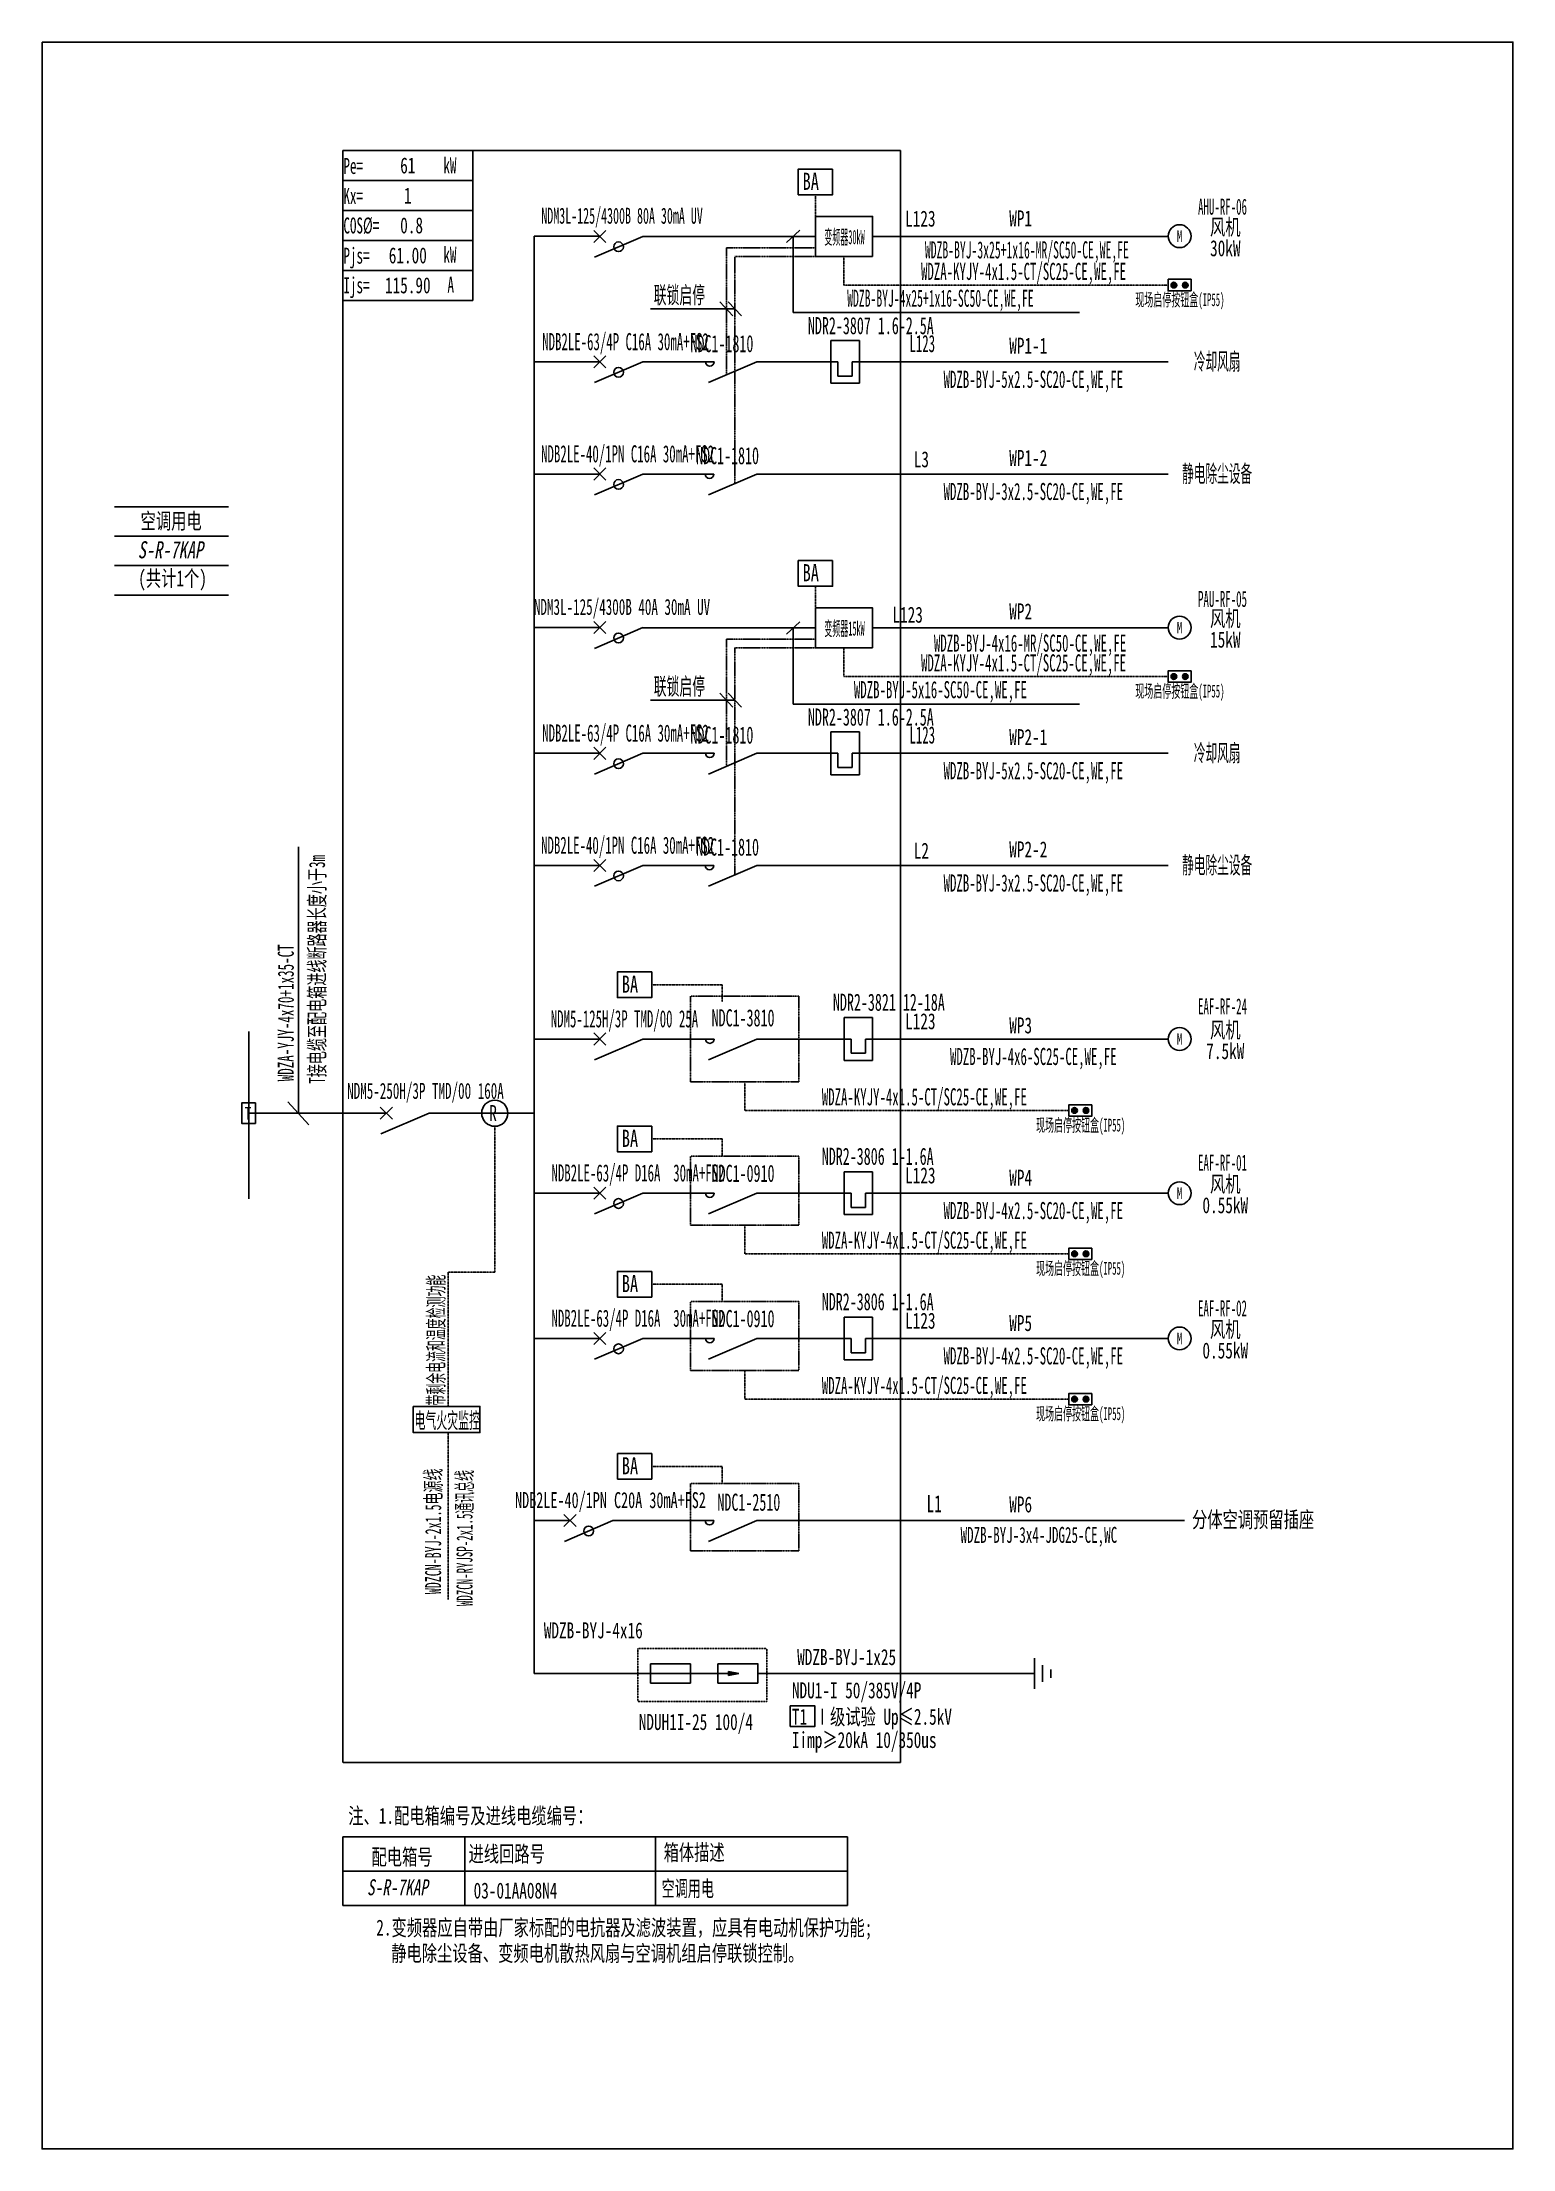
# Model space of a CAD drawing. Extents: x 323750 to 325608, y 310698 to 313360.
import ezdxf
from ezdxf.enums import TextEntityAlignment as Align

# ---------------------------------------------------------------- set-up
doc = ezdxf.new("R2010")
doc.units = 0
doc.header["$MEASUREMENT"] = 0
for name, pattern in [('DASH', [0.35, 0.25, -0.1]), ('DASHDOT', [1, 0.5, -0.25, 0, -0.25]), ('DASHED', [0.75, 0.5, -0.25]), ('DASHED2', [0.375, 0.25, -0.125])]:
    doc.linetypes.add(name, pattern=pattern)
for name, color, linetype in [('D_E_Eqpm(强电设备)', 100, 'Continuous'), ('D_E_Eqpm（强电设备）', 100, 'Continuous'), ('D_E_Text(强电文字)', 51, 'Continuous'), ('D_E_Text（强电文字）', 51, 'Continuous'), ('D_E_Wire(强电线缆)', 10, 'Continuous'), ('D_E_Wire（强电线缆）', 10, 'Continuous'), ('D_El_Eqpm（弱电设备）', 100, 'Continuous'), ('D_El_Text（弱电文字）', 51, 'Continuous'), ('D_T_TableDim(表格尺寸)', 255, 'Continuous'), ('D_T_TableDim（表格尺寸）', 255, 'Continuous'), ('DQ-漏电火灾', 80, 'Continuous'), ('DQ_Eqpm', 100, 'Continuous'), ('E_E_Text（强电文字）', 51, 'Continuous'), ('E_E_Wire（强电线缆）', 10, 'Continuous'), ('系统图', 220, 'Continuous')]:
    doc.layers.add(name, color=color, linetype=linetype)
doc.styles.add('电气', font='', dxfattribs={"width": 0.7})
doc.styles.add('电气箱', font='simhei.ttf', dxfattribs={"width": 0.8, "oblique": 10})
doc.styles.get('电气').set_extended_font_data('SimSun')

# ---------------------------------------------------------------- blocks, each defined once
blk = doc.blocks.new('1')
at = {"layer": 'D_E_Eqpm(强电设备)'}
for p, q in [((-314387, 61832), (-314387, 61082)), ((-313887, 61832), (-314387, 61832)), ((-313887, 61082), (-313887, 61832)), ((-314262, 61457), (-314262, 61207)), ((-314012, 61207), (-314012, 61457)), ((-314387, 61082), (-313887, 61082)), ((-314262, 61207), (-314012, 61207))]:
    blk.add_line(p, q, dxfattribs=at)
blk = doc.blocks.new('电机')
at = {"layer": 'D_E_Eqpm（强电设备）'}
for start, end in [(90, 180), (180, 270), (0, 90), (270, 0)]:
    blk.add_arc((0, 0), 200, start, end, dxfattribs=at)
at = {"layer": 'D_E_Eqpm（强电设备）', "color": 51, "style": '电气', "width": 0.7}
blk.add_text('M', height=200, dxfattribs=at).set_placement((0, 0), align=Align.MIDDLE)
blk = doc.blocks.new('电机启停按钮')
at = {"layer": 'D_E_Eqpm（强电设备）'}
for points in [[(150, 300, 1), (50, 300, 1)], [(50, 100, 1), (150, 100, 1)]]:
    blk.add_hatch(color=51, dxfattribs=at).paths.add_polyline_path(points)
blk.add_lwpolyline([(0, 400), (200, 400), (200, 0), (0, 0)], close=True, dxfattribs=at)
for centre in [(100, 300), (100, 100)]:
    blk.add_circle(centre, 50, dxfattribs=at)
blk = doc.blocks.new('T接箱')
at = {"layer": 'DQ_Eqpm'}
blk.add_lwpolyline([(313, 172), (73, 172), (73, -188), (313, -188)], close=True, dxfattribs=at)
at = {"layer": 'DQ_Eqpm', "color": 51, "style": '电气', "width": 0.8}
blk.add_text('T', height=220, dxfattribs=at).set_placement((120, -121))

msp = doc.modelspace()

# ---------------------------------------------------------------- linework, layer by layer
at = {"linetype": 'DASHED'}
for p, q in [((324130.2, 311186.4, 0), (324130.2, 313222.5, 0)), ((324130.2, 313222.5, 0), (324834.4, 313222.5, 0)), ((324834.4, 313222.5, 0), (324834.4, 311186.4, 0)), ((324834.4, 311186.4, 0), (324130.2, 311186.4, 0))]:
    msp.add_line(p, q, dxfattribs=at)
for p, q in [((323841.9, 312772.7, 0), (323986, 312772.7, 0)), ((323841.9, 312735.5, 0), (323986, 312735.5, 0)), ((323841.9, 312698.3, 0), (323986, 312698.3, 0)), ((323841.9, 312661.1, 0), (323986, 312661.1, 0))]:
    msp.add_line(p, q)
at = {"linetype": 'DASHED2', "elevation": 0}
msp.add_lwpolyline([(324502.6, 311330.6), (324665.5, 311330.6), (324665.5, 311263.5), (324502.6, 311263.5)], close=True, dxfattribs=at)
at = {"layer": 'D_E_Eqpm(强电设备)', "color": 100}
for p, q in [((324447.1, 313106.4, 0), (324462.4, 313121.7, 0)), ((324462.4, 313106.4, 0), (324447.1, 313121.7, 0)), ((324462.4, 313121.7, 0), (324447.1, 313106.4, 0)), ((324447.1, 313121.7, 0), (324462.4, 313106.4, 0)), ((324508.8, 313114.1, 0), (324447.8, 313087.9, 0)), ((324447.1, 312948, 0), (324462.4, 312963.3, 0)), ((324462.4, 312948, 0), (324447.1, 312963.3, 0)), ((324462.4, 312963.3, 0), (324447.1, 312948, 0)), ((324447.1, 312963.3, 0), (324462.4, 312948, 0)), ((324508.8, 312955.6, 0), (324447.8, 312929.5, 0)), ((324653, 312955.6, 0), (324592, 312929.5, 0)), ((324447.1, 312806.3, 0), (324462.4, 312821.6, 0)), ((324462.4, 312806.3, 0), (324447.1, 312821.6, 0)), ((324462.4, 312821.6, 0), (324447.1, 312806.3, 0)), ((324447.1, 312821.6, 0), (324462.4, 312806.3, 0)), ((324508.8, 312813.9, 0), (324447.8, 312787.7, 0)), ((324652.7, 312813.9, 0), (324591.7, 312787.7, 0)), ((324447.1, 312612.4, 0), (324462.4, 312627.7, 0)), ((324462.4, 312612.4, 0), (324447.1, 312627.7, 0)), ((324462.4, 312627.7, 0), (324447.1, 312612.4, 0)), ((324447.1, 312627.7, 0), (324462.4, 312612.4, 0)), ((324508.8, 312620, 0), (324447.8, 312593.8, 0)), ((324447.1, 312453.5, 0), (324462.4, 312468.8, 0)), ((324462.4, 312453.5, 0), (324447.1, 312468.8, 0)), ((324462.4, 312468.8, 0), (324447.1, 312453.5, 0)), ((324447.1, 312468.8, 0), (324462.4, 312453.5, 0)), ((324508.8, 312461.2, 0), (324447.8, 312435, 0)), ((324653, 312461.2, 0), (324592, 312435, 0)), ((324447.1, 312311.8, 0), (324462.4, 312327.1, 0)), ((324462.4, 312311.8, 0), (324447.1, 312327.1, 0)), ((324462.4, 312327.1, 0), (324447.1, 312311.8, 0)), ((324447.1, 312327.1, 0), (324462.4, 312311.8, 0)), ((324508.8, 312319.5, 0), (324447.8, 312293.3, 0)), ((324652.7, 312319.5, 0), (324591.7, 312293.3, 0)), ((324447.1, 312092.7, 0), (324462.4, 312108, 0)), ((324462.4, 312092.7, 0), (324447.1, 312108, 0)), ((324462.4, 312108, 0), (324447.1, 312092.7, 0)), ((324447.1, 312108, 0), (324462.4, 312092.7, 0)), ((324508.8, 312100.3, 0), (324447.8, 312074.2, 0)), ((324653, 312100.3, 0), (324592, 312074.2, 0)), ((324177.5, 311998.9, 0), (324192.8, 312014.2, 0)), ((324192.8, 311998.9, 0), (324177.5, 312014.2, 0)), ((324239.2, 312006.6, 0), (324178.2, 311980.4, 0)), ((324447.1, 311898, 0), (324462.4, 311913.3, 0)), ((324462.4, 311898, 0), (324447.1, 311913.3, 0)), ((324462.4, 311913.3, 0), (324447.1, 311898, 0)), ((324447.1, 311913.3, 0), (324462.4, 311898, 0)), ((324508.8, 311905.6, 0), (324447.8, 311879.5, 0)), ((324653, 311905.6, 0), (324592, 311879.5, 0)), ((324447.1, 311714.5, 0), (324462.4, 311729.7, 0)), ((324462.4, 311714.5, 0), (324447.1, 311729.7, 0)), ((324462.4, 311729.7, 0), (324447.1, 311714.5, 0)), ((324447.1, 311729.7, 0), (324462.4, 311714.5, 0)), ((324508.8, 311722.1, 0), (324447.8, 311695.9, 0)), ((324653, 311722.1, 0), (324592, 311695.9, 0)), ((324652.7, 311492, 0), (324591.7, 311465.8, 0))]:
    msp.add_line(p, q, dxfattribs=at)
at = {"layer": 'D_E_Eqpm(强电设备)'}
for p, q in [((324518.6, 311311.1, 0), (324569.3, 311311.1, 0)), ((324518.6, 311311.1, 0), (324518.6, 311286.6, 0)), ((324569.1, 311286.6, 0), (324569.1, 311311.1, 0)), ((324603.7, 311311.1, 0), (324654.4, 311311.1, 0)), ((324603.7, 311311.1, 0), (324603.7, 311286.6, 0)), ((324654.2, 311286.6, 0), (324654.2, 311311.1, 0)), ((324518.6, 311286.6, 0), (324569.1, 311286.6, 0)), ((324603.7, 311298.8, 0), (324583.2, 311298.8, 0)), ((324603.7, 311298.8, 0), (324630, 311298.8, 0)), ((324603.7, 311286.6, 0), (324654.2, 311286.6, 0)), ((324630, 311298.8, 0), (324617.2, 311301.4, 0)), ((324617.2, 311296.2, 0), (324617.2, 311301.4, 0)), ((324630, 311298.8, 0), (324617.2, 311296.2, 0))]:
    msp.add_line(p, q, dxfattribs=at)
at = {"layer": 'D_E_Eqpm(强电设备)', "color": 100}
for centre in [(324593.5, 312955.6, 0), (324593.2, 312813.9, 0), (324593.5, 312461.2, 0), (324593.2, 312319.5, 0), (324593.5, 312100.3, 0), (324593.5, 311905.6, 0), (324593.5, 311722.1, 0), (324593.2, 311492, 0)]:
    msp.add_arc(centre, 5.41, 180, 0, dxfattribs=at)
at = {"layer": 'D_E_Eqpm(强电设备)'}
msp.add_solid([(324617.2, 311296.2, 0), (324630, 311298.8, 0), (324617.2, 311301.4, 0)], dxfattribs=at)
at = {"layer": 'D_E_Eqpm（强电设备）'}
for p, q in [((324409.4, 311484.4, 0), (324424.7, 311499.7, 0)), ((324424.7, 311484.4, 0), (324409.4, 311499.7, 0)), ((324409.4, 311484.4, 0), (324424.7, 311499.7, 0)), ((324424.7, 311484.4, 0), (324409.4, 311499.7, 0)), ((324471.1, 311492, 0), (324410.1, 311465.8, 0)), ((324471.1, 311492, 0), (324410.1, 311465.8, 0))]:
    msp.add_line(p, q, dxfattribs=at)
at = {"layer": 'D_E_Eqpm（强电设备）', "elevation": 0}
for points in [[(324799, 313088.8), (324726.9, 313088.8), (324726.9, 313139.3), (324799, 313139.3)], [(324799, 312594.4), (324726.9, 312594.4), (324726.9, 312644.9), (324799, 312644.9)]]:
    msp.add_lwpolyline(points, close=True, dxfattribs=at)
at = {"layer": 'D_E_Eqpm（强电设备）'}
for centre in [(324478.3, 313101, 0), (324478.3, 312942.5, 0), (324478.3, 312800.8, 0), (324478.3, 312606.9, 0), (324478.3, 312448.1, 0), (324478.3, 312306.4, 0), (324478.3, 311892.6, 0), (324478.3, 311709, 0), (324440.6, 311478.9, 0)]:
    msp.add_circle(centre, 6.14, dxfattribs=at)
at = {"layer": 'D_E_Text(强电文字)', "color": 51}
for p, q in [((324707, 313121.9, 0), (324690.4, 313106.3, 0)), ((324698.7, 313017.9, 0), (324698.7, 313114.1, 0)), ((324518.8, 313022.8, 0), (324625.2, 313022.8, 0)), ((324606, 313031.6, 0), (324622.8, 313014, 0)), ((324616.8, 313031.6, 0), (324633.6, 313014, 0)), ((325060.2, 313017.9, 0), (324698.7, 313017.9, 0)), ((324707, 312627.4, 0), (324690.4, 312611.9, 0)), ((324698.7, 312523.4, 0), (324698.7, 312619.6, 0)), ((324606, 312537.2, 0), (324622.8, 312519.6, 0)), ((324616.8, 312537.2, 0), (324633.6, 312519.6, 0)), ((324518.8, 312528.4, 0), (324625.2, 312528.4, 0)), ((325060.2, 312523.4, 0), (324698.7, 312523.4, 0))]:
    msp.add_line(p, q, dxfattribs=at)
at = {"layer": 'D_E_Text(强电文字)'}
for p, q in [((324520.2, 311576.7, 0), (324476.9, 311576.7, 0)), ((324476.9, 311576.7, 0), (324476.9, 311544.3, 0)), ((324520.2, 311544.3, 0), (324520.2, 311576.7, 0)), ((324476.9, 311544.3, 0), (324520.2, 311544.3, 0))]:
    msp.add_line(p, q, dxfattribs=at)
at = {"layer": 'D_E_Text(强电文字)', "elevation": 0}
for points in [[(324748.5, 313199.1), (324705.3, 313199.1), (324705.3, 313166.7), (324748.5, 313166.7)], [(324748.5, 312704.7), (324705.3, 312704.7), (324705.3, 312672.3), (324748.5, 312672.3)], [(324520.2, 312185), (324476.9, 312185), (324476.9, 312152.6), (324520.2, 312152.6)], [(324520.2, 311990.4), (324476.9, 311990.4), (324476.9, 311957.9), (324520.2, 311957.9)], [(324520.2, 311806.8), (324476.9, 311806.8), (324476.9, 311774.4), (324520.2, 311774.4)]]:
    msp.add_lwpolyline(points, close=True, dxfattribs=at)
at = {"layer": 'D_E_Text（强电文字）'}
for p, q in [((324130.2, 313222.5, 0), (324130.2, 313033.2, 0)), ((324130.2, 313222.5, 0), (324294.2, 313222.5, 0)), ((324294.2, 313222.5, 0), (324294.2, 313033.2, 0)), ((324130.2, 313184.6, 0), (324294.2, 313184.6, 0)), ((324130.2, 313146.8, 0), (324294.2, 313146.8, 0)), ((324130.2, 313108.9, 0), (324294.2, 313108.9, 0)), ((324130.2, 313071.1, 0), (324294.2, 313071.1, 0)), ((324130.2, 313033.2, 0), (324294.2, 313033.2, 0)), ((323841.9, 312735.5, 0), (323986, 312735.5, 0)), ((323841.9, 312698.3, 0), (323986, 312698.3, 0)), ((323841.9, 312661.1, 0), (323986, 312661.1, 0)), ((324074.1, 312006.6, 0), (324074.1, 312343, 0)), ((324060.9, 312021.2, 0), (324087.3, 311991.9, 0))]:
    msp.add_line(p, q, dxfattribs=at)
at = {"layer": 'D_E_Text（强电文字）', "elevation": 0}
msp.add_lwpolyline([(324695, 311257.9), (324726.3, 311257.9), (324726.3, 311232.1), (324695, 311232.1)], close=True, dxfattribs=at)
at = {"layer": 'D_E_Wire(强电线缆)', "color": 10, "linetype": 'DASHDOT', "ltscale": 0.5}
for p, q in [((324726.9, 313166.7, 0), (324726.9, 313139.3, 0)), ((324762.9, 313088.8, 0), (324762.9, 313052.7, 0)), ((324762.9, 313052.7, 0), (325172.3, 313052.7, 0)), ((324726.9, 312672.3, 0), (324726.9, 312644.9, 0)), ((324762.9, 312594.4, 0), (324762.9, 312558.2, 0)), ((324762.9, 312558.2, 0), (325172.3, 312558.2, 0)), ((324609.3, 312168.8, 0), (324520.2, 312168.8, 0)), ((324609.3, 312168.8, 0), (324609.3, 312147.2, 0)), ((324637.6, 312046.3, 0), (324637.6, 312010.1, 0)), ((324637.6, 312010.1, 0), (325046.9, 312010.1, 0)), ((324609.3, 311974.1, 0), (324520.2, 311974.1, 0)), ((324609.3, 311974.1, 0), (324609.3, 311952.5, 0)), ((324637.6, 311865.3, 0), (324637.6, 311829.1, 0)), ((324637.6, 311829.1, 0), (325046.9, 311829.1, 0)), ((324609.3, 311790.6, 0), (324520.2, 311790.6, 0)), ((324609.3, 311790.6, 0), (324609.3, 311769, 0)), ((324637.6, 311681.8, 0), (324637.6, 311645.6, 0)), ((324637.6, 311645.6, 0), (325046.9, 311645.6, 0)), ((324609.3, 311560.5, 0), (324520.2, 311560.5, 0)), ((324609.3, 311560.5, 0), (324609.3, 311538.9, 0))]:
    msp.add_line(p, q, dxfattribs=at)
at = {"layer": 'D_E_Wire(强电线缆)', "color": 10}
for p, q in [((324371.7, 313114.4, 0), (324455.6, 313114.4, 0)), ((324508.8, 313114.1, 0), (324726.9, 313114.1, 0)), ((324799, 313114.1, 0), (325172.3, 313114.1, 0)), ((324371.7, 312955.6, 0), (324454.7, 312955.6, 0)), ((324508.8, 312955.6, 0), (324598.9, 312955.6, 0)), ((324653, 312955.6, 0), (324755.3, 312955.6, 0)), ((324773.3, 312955.6, 0), (325172.3, 312955.6, 0)), ((324371.7, 312813.9, 0), (324454.7, 312813.9, 0)), ((324508.8, 312813.9, 0), (324598.6, 312813.9, 0)), ((324652.7, 312813.9, 0), (325172.3, 312813.9, 0)), ((324371.7, 312620, 0), (324454.7, 312620, 0)), ((324508, 312619.6, 0), (324726.9, 312619.6, 0)), ((324799, 312619.6, 0), (325172.3, 312619.6, 0)), ((324371.7, 312461.2, 0), (324454.7, 312461.2, 0)), ((324508.8, 312461.2, 0), (324598.9, 312461.2, 0)), ((324653, 312461.2, 0), (324755.3, 312461.2, 0)), ((324773.3, 312461.2, 0), (325172.3, 312461.2, 0)), ((324371.7, 312319.5, 0), (324454.7, 312319.5, 0)), ((324508.8, 312319.5, 0), (324598.6, 312319.5, 0)), ((324652.7, 312319.5, 0), (325172.3, 312319.5, 0)), ((324371.7, 312100.3, 0), (324454.7, 312100.3, 0)), ((324508.8, 312100.3, 0), (324598.9, 312100.3, 0)), ((324653, 312100.3, 0), (324772, 312100.3, 0)), ((324790, 312100.3, 0), (325172.3, 312100.3, 0)), ((324371.7, 311905.6, 0), (324454.7, 311905.6, 0)), ((324508.8, 311905.6, 0), (324598.9, 311905.6, 0)), ((324653, 311905.6, 0), (324772, 311905.6, 0)), ((324790, 311905.6, 0), (325172.3, 311905.6, 0)), ((324371.7, 311722.1, 0), (324454.7, 311722.1, 0)), ((324508.8, 311722.1, 0), (324598.9, 311722.1, 0)), ((324653, 311722.1, 0), (324772, 311722.1, 0)), ((324790, 311722.1, 0), (325172.3, 311722.1, 0))]:
    msp.add_line(p, q, dxfattribs=at)
at = {"layer": 'D_E_Wire（强电线缆）'}
for p, q in [((324371.7, 313114.4, 0), (324371.7, 311298.8, 0)), ((324011.3, 311898.4, 0), (324011.3, 312109.7, 0)), ((324011.3, 312006.6, 0), (324185.2, 312006.6, 0)), ((324239.2, 312006.6, 0), (324371.7, 312006.6, 0)), ((324371.7, 311492, 0), (324417.1, 311492, 0)), ((324471.1, 311492, 0), (324598.6, 311492, 0)), ((324652.7, 311492, 0), (325192.9, 311492, 0)), ((325003.3, 311279.6, 0), (325003.3, 311318.1, 0)), ((324371.7, 311298.8, 0), (324583.2, 311298.8, 0)), ((324654.2, 311298.8, 0), (325003.3, 311298.8, 0)), ((325013.8, 311288.3, 0), (325013.8, 311309.4, 0)), ((325024.3, 311293.5, 0), (325024.3, 311304.1, 0))]:
    msp.add_line(p, q, dxfattribs=at)
at = {"layer": 'D_El_Eqpm（弱电设备）', "color": 3}
msp.add_line((324303.2, 311603.2, 0), (324219.1, 311603.2, 0), dxfattribs=at)
at = {"layer": 'D_El_Eqpm（弱电设备）', "color": 3, "elevation": 0}
msp.add_lwpolyline([(324219.1, 311636.2), (324303.2, 311636.2), (324303.2, 311603.2), (324219.1, 311603.2)], close=True, dxfattribs=at)
at = {"layer": 'D_T_TableDim(表格尺寸)', "linetype": 'DASH'}
for p, q in [((324569.1, 311538.9, 0), (324706.1, 311538.9, 0)), ((324569.1, 311454, 0), (324569.1, 311538.9, 0)), ((324706.1, 311538.9, 0), (324706.1, 311454, 0)), ((324706.1, 311454, 0), (324569.1, 311454, 0))]:
    msp.add_line(p, q, dxfattribs=at)
at = {"layer": 'D_T_TableDim(表格尺寸)', "linetype": 'DASH', "elevation": 0}
for points in [[(324569.1, 312154.4), (324706.1, 312154.4), (324706.1, 312046.3), (324569.1, 312046.3)], [(324569.1, 311952.5), (324706.1, 311952.5), (324706.1, 311865.3), (324569.1, 311865.3)], [(324569.1, 311769), (324706.1, 311769), (324706.1, 311681.8), (324569.1, 311681.8)]]:
    msp.add_lwpolyline(points, close=True, dxfattribs=at)
at = {"layer": 'D_T_TableDim（表格尺寸）', "ltscale": 3.5}
for p, q in [((324130.2, 311092.5, 0), (324767.4, 311092.5, 0)), ((324130.2, 311092.5, 0), (324130.2, 311006, 0)), ((324284.4, 311092.5, 0), (324284.4, 311006, 0)), ((324524.8, 311092.5, 0), (324524.8, 311006, 0)), ((324767.4, 311092.5, 0), (324767.4, 311006, 0)), ((324130.2, 311049.3, 0), (324767.4, 311049.3, 0)), ((324130.2, 311049.3, 0), (324767.4, 311049.3, 0)), ((324130.2, 311006, 0), (324767.4, 311006, 0))]:
    msp.add_line(p, q, dxfattribs=at)
at = {"layer": 'DQ-漏电火灾', "linetype": 'DASHDOT', "ltscale": 0.5}
for p, q in [((324322, 311990.1, 0), (324322, 311805.8, 0)), ((324263, 311805.8, 0), (324263, 311636.2, 0)), ((324263, 311805.8, 0), (324322, 311805.8, 0)), ((324263, 311392.6, 0), (324263, 311603.2, 0))]:
    msp.add_line(p, q, dxfattribs=at)
at = {"layer": 'DQ-漏电火灾', "color": 3}
msp.add_circle((324322, 312006.6, 0), 16.5, dxfattribs=at)
at = {"layer": 'E_E_Wire（强电线缆）', "linetype": 'DASH'}
for p, q in [((324726.9, 313099.7, 0), (324614.4, 313099.7, 0)), ((324614.4, 313099.7, 0), (324614.4, 312939.1, 0)), ((324726.9, 313088.8, 0), (324625.2, 313088.8, 0)), ((324625.2, 313088.8, 0), (324625.2, 312802.1, 0)), ((324614.4, 312605.2, 0), (324614.4, 312444.6, 0)), ((324726.9, 312605.2, 0), (324614.4, 312605.2, 0)), ((324625.2, 312594.4, 0), (324625.2, 312307.7, 0)), ((324726.9, 312594.4, 0), (324625.2, 312594.4, 0))]:
    msp.add_line(p, q, dxfattribs=at)
at = {"layer": '系统图', "ltscale": 9973.992009}
msp.add_lwpolyline([(323750.5, 313359.5), (325607.5, 313359.5), (325607.5, 310698.5), (323750.5, 310698.5)], close=True, dxfattribs=at)

# ---------------------------------------------------------------- block references
at = {"layer": 'D_E_Eqpm(强电设备)', "color": 100, "xscale": 0.07209264902172441, "yscale": 0.07209264902172441, "zscale": 0.07209264902172441}
for p in [(347411.3, 308525, 0), (347411.3, 308030.6, 0), (347428, 307669.7, 0), (347428, 307475, 0), (347428, 307291.5, 0)]:
    msp.add_blockref('1', p, dxfattribs=at)
at = {"layer": 'D_E_Eqpm（强电设备）', "xscale": 0.07209264902172441, "yscale": 0.07209264902172441, "zscale": 0.07209264902172441}
for name, p in [('电机', (325186.7, 313114.4, 0)), ('电机', (325186.7, 312620, 0)), ('电机', (325186.7, 312100.3, 0)), ('T接箱', (323997.3, 312007.2, 0)), ('电机', (325186.7, 311905.6, 0)), ('电机', (325186.7, 311722.1, 0))]:
    msp.add_blockref(name, p, dxfattribs=at)
at = {"layer": 'D_E_Eqpm（强电设备）', "xscale": 0.07209264902172441, "yscale": 0.07209264902172441, "zscale": 0.07209264902172441, "rotation": 270}
for p in [(325172.3, 313059.9, 0), (325172.3, 312565.4, 0), (325046.9, 312017.3, 0), (325046.9, 311836.3, 0), (325046.9, 311652.8, 0)]:
    msp.add_blockref('电机启停按钮', p, dxfattribs=at)

# ---------------------------------------------------------------- texts
at = {"layer": 'D_E_Text(强电文字)', "color": 51, "style": '电气'}
for s, height, width, p in [('BA', 21.63, 0.7, (324710.7, 313172.9, 0)), ('联锁启停', 21.63, 0.55, (324522.7, 313029.4, 0)), ('NDB2LE-63/4P C16A 30mA+FS2', 21.628, 0.55, (324381.9, 312970.4, 0)), ('NDC1-1810', 21.63, 0.6, (324569.1, 312967.9, 0)), ('NDR2-3807 1.6-2.5A', 21.628, 0.6, (324717.4, 312990.6, 0)), ('L123', 21.63, 0.55, (324845.6, 312968, 0)), ('NDB2LE-40/1PN C16A 30mA+FS2', 21.628, 0.55, (324380.5, 312828.7, 0)), ('NDC1-1810', 21.63, 0.6, (324576.2, 312826.4, 0)), ('BA', 21.63, 0.7, (324710.7, 312678.5, 0)), ('联锁启停', 21.63, 0.55, (324522.7, 312535, 0)), ('NDR2-3807 1.6-2.5A', 21.628, 0.6, (324717.4, 312496.2, 0)), ('NDB2LE-63/4P C16A 30mA+FS2', 21.628, 0.55, (324381.9, 312476, 0)), ('NDC1-1810', 21.63, 0.6, (324569.1, 312473.5, 0)), ('L123', 21.63, 0.55, (324845.6, 312473.6, 0)), ('NDB2LE-40/1PN C16A 30mA+FS2', 21.628, 0.55, (324380.5, 312334.3, 0)), ('NDC1-1810', 21.63, 0.6, (324576.2, 312332, 0)), ('BA', 21.63, 0.7, (324482.4, 312158.8, 0)), ('NDM5-125H/3P TMD/00 25A', 21.628, 0.55, (324392.7, 312115.1, 0)), ('NDC1-3810', 21.63, 0.6, (324595.8, 312116.3, 0)), ('NDR2-3821 12-18A', 21.628, 0.6, (324749, 312136, 0)), ('BA', 21.63, 0.7, (324482.4, 311964.1, 0)), ('NDR2-3806 1-1.6A', 21.628, 0.6, (324734.9, 311941.4, 0)), ('NDB2LE-63/4P D16A  30mA+FS2', 21.628, 0.55, (324393.6, 311920.4, 0)), ('NDC1-0910', 21.63, 0.6, (324595.8, 311919.9, 0)), ('BA', 21.63, 0.7, (324482.4, 311780.6, 0)), ('NDR2-3806 1-1.6A', 21.628, 0.6, (324734.9, 311757.8, 0)), ('NDB2LE-63/4P D16A  30mA+FS2', 21.628, 0.55, (324393.6, 311736.9, 0)), ('NDC1-0910', 21.63, 0.6, (324595.8, 311736.4, 0)), ('BA', 21.63, 0.7, (324482.4, 311550.5, 0)), ('NDC1-2510', 21.63, 0.6, (324603.1, 311504.5, 0))]:
    msp.add_text(s, height=height, dxfattribs=dict(at, width=width)).set_placement(p)
for s, width, p in [('WDZB-BYJ-3x25+1x16-MR/SC50-CE,WE,FE', 0.5, (324993.9, 313095.2, 0)), ('WDZA-KYJY-4x1.5-CT/SC25-CE,WE,FE', 0.55, (324989.7, 313068, 0)), ('WDZB-BYJ-4x25+1x16-SC50-CE,WE,FE', 0.5, (324884.7, 313033.4, 0)), ('WDZB-BYJ-5x2.5-SC20-CE,WE,FE', 0.55, (325002, 312931, 0)), ('WDZB-BYJ-3x2.5-SC20-CE,WE,FE', 0.55, (325002, 312789.3, 0)), ('WDZA-KYJY-4x1.5-CT/SC25-CE,WE,FE', 0.55, (324989.7, 312573.5, 0)), ('WDZB-BYJ-4x16-MR/SC50-CE,WE,FE', 0.55, (324997.9, 312598.5, 0)), ('WDZB-BYJ-5x16-SC50-CE,WE,FE', 0.55, (324884.7, 312539, 0)), ('WDZB-BYJ-5x2.5-SC20-CE,WE,FE', 0.55, (325002, 312436.6, 0)), ('WDZB-BYJ-3x2.5-SC20-CE,WE,FE', 0.55, (325002, 312294.8, 0)), ('WDZB-BYJ-4x6-SC25-CE,WE,FE', 0.55, (325002, 312075.7, 0)), ('WDZA-KYJY-4x1.5-CT/SC25-CE,WE,FE', 0.55, (324864.4, 312025.4, 0)), ('WDZB-BYJ-4x2.5-SC20-CE,WE,FE', 0.55, (325002, 311881, 0)), ('WDZA-KYJY-4x1.5-CT/SC25-CE,WE,FE', 0.55, (324864.4, 311844.4, 0)), ('WDZB-BYJ-4x2.5-SC20-CE,WE,FE', 0.55, (325002, 311697.5, 0)), ('WDZA-KYJY-4x1.5-CT/SC25-CE,WE,FE', 0.55, (324864.4, 311660.9, 0))]:
    msp.add_text(s, height=21.628, dxfattribs=dict(at, width=width)).set_placement(p, align=Align.MIDDLE)
at = {"layer": 'D_E_Text(强电文字)', "style": '电气', "width": 0.7}
for s, p in [('WDZB-BYJ-4x16', (324383.9, 311343.3, 0)), ('WDZB-BYJ-1x25', (324703.8, 311309.6, 0)), ('T1 Ⅰ级试验 Up≤2.5kV ', (324697.2, 311234.2, 0)), ('Iimp≥20kA 10/350us', (324697.2, 311204.9, 0))]:
    msp.add_text(s, height=20.186, dxfattribs=at).set_placement(p)
at = {"layer": 'D_E_Text(强电文字)', "color": 51, "true_color": 0xffff7f, "style": '电气', "width": 0.7}
msp.add_text('NDU1-I 50/385V/4P', height=20.186, dxfattribs=at).set_placement((324697.2, 311267.6, 0))
at = {"layer": 'D_E_Text（强电文字）', "linetype": 'Continuous', "style": '电气', "width": 0.6}
for s, height, p in [('Pe=', 20.19, (324130.9, 313193, 0)), ('kW', 20.19, (324257.1, 313193.8, 0)), ('Kx=', 20.19, (324130.9, 313155.1, 0)), ('COS%%C=', 20.19, (324130.9, 313117.8, 0)), ('Pjs=', 20.19, (324130.9, 313079.7, 0)), ('kW', 20.19, (324257.1, 313081, 0)), ('Ijs=', 20.19, (324130.9, 313042.3, 0)), ('A', 20.2, (324262.3, 313043.2, 0))]:
    msp.add_text(s, height=height, dxfattribs=at).set_placement(p)
at = {"layer": 'D_E_Text（强电文字）', "style": '电气'}
for s, height, width, p in [('NDM3L-125/4300B 80A 30mA UV', 20.186, 0.55, (324482.7, 313138.6, 0)), ('风机', 20.19, 0.7, (325244.4, 313126.3, 0)), ('30kW', 20.19, 0.7, (325244.4, 313099.5, 0)), ('现场启停按钮盒(IP55)', 16.221, 0.5, (325187.1, 313033.3, 0)), ('空调用电', 20.19, 0.7, (323913.4, 312755.1, 0)), ('(共计1个)', 20.19, 0.7, (323915.2, 312681, 0)), ('风机', 20.19, 0.7, (325244.4, 312631.9, 0)), ('现场启停按钮盒(IP55)', 16.221, 0.5, (325187.1, 312538.9, 0)), ('风机', 20.19, 0.7, (325244.4, 312112.2, 0)), ('7.5kW', 20.19, 0.7, (325244.4, 312085.4, 0)), ('NDM5-250H/3P TMD/00 160A', 20.186, 0.6, (324234.5, 312033.2, 0)), ('现场启停按钮盒(IP55)', 16.221, 0.5, (325061.8, 311990.7, 0)), ('风机', 20.19, 0.7, (325244.4, 311917.5, 0)), ('0.55kW', 20.19, 0.7, (325244.4, 311890.7, 0)), ('现场启停按钮盒(IP55)', 16.221, 0.5, (325061.8, 311809.8, 0)), ('风机', 20.19, 0.7, (325244.4, 311734, 0)), ('0.55kW', 20.19, 0.7, (325244.4, 311707.2, 0)), ('电气火灾监控', 20.19, 0.5, (324262, 311619, 0)), ('现场启停按钮盒(IP55)', 16.221, 0.5, (325061.8, 311626.2, 0)), ('NDB2LE-40/1PN C20A 30mA+FS2', 20.186, 0.65, (324468.1, 311516.3, 0)), ('WDZB-BYJ-3x4-JDG25-CE,WC', 20.186, 0.6, (325009, 311471.6, 0))]:
    msp.add_text(s, height=height, dxfattribs=dict(at, width=width)).set_placement(p, align=Align.MIDDLE)
for s, height, width, p in [('L123', 20.19, 0.7, (324840.1, 313126.5, 0)), ('WP1', 20.19, 0.7, (324971.6, 313126.8, 0)), ('WP1-1', 20.19, 0.7, (324971.6, 312966, 0)), ('L3', 20.19, 0.7, (324851, 312822.5, 0)), ('WP1-2', 20.19, 0.7, (324971.6, 312824.3, 0)), ('L123', 20.19, 0.7, (324824.1, 312626.2, 0)), ('WP2', 20.19, 0.7, (324971.6, 312630.4, 0)), ('WP2-1', 20.19, 0.7, (324971.6, 312471.6, 0)), ('L2', 20.19, 0.7, (324851, 312328.1, 0)), ('WP2-2', 20.19, 0.7, (324971.6, 312329.8, 0)), ('L123', 20.19, 0.7, (324840.1, 312112.7, 0)), ('WP3', 20.19, 0.7, (324971.6, 312107.5, 0)), ('L123', 20.19, 0.7, (324840.1, 311918, 0)), ('WP4', 20.19, 0.7, (324971.6, 311915.1, 0)), ('L123', 20.19, 0.7, (324840.1, 311734.5, 0)), ('WP5', 20.19, 0.7, (324971.6, 311731.5, 0)), ('WP6', 20.19, 0.7, (324971.6, 311502.4, 0)), ('分体空调预留插座', 20.19, 0.7, (325202.4, 311483.3, 0)), ('注、1.配电箱编号及进线电缆编号：', 20.186, 0.7, (324137, 311109.1, 0)), ('配电箱号', 20.19, 0.7, (324166.4, 311057.1, 0)), ('进线回路号', 20.19, 0.7, (324288.9, 311061, 0)), ('箱体描述', 20.19, 0.7, (324535.2, 311062.8, 0)), ('空调用电', 20.19, 0.6, (324532.7, 311017.3, 0)), ('2.变频器应自带由厂家标配的电抗器及滤波装置，应具有电动机保护功能;', 20.186, 0.7, (324172.4, 310967.9, 0)), ('静电除尘设备、变频电机散热风扇与空调机组启停联锁控制。', 20.186, 0.7, (324191.3, 310935.5, 0))]:
    msp.add_text(s, height=height, dxfattribs=dict(at, width=width)).set_placement(p)
at = {"layer": 'D_E_Text（强电文字）', "color": 51, "style": '电气', "width": 0.5}
for s, p in [('AHU-RF-06', (325240.9, 313141.6, 0)), ('PAU-RF-05', (325240.9, 312646.1, 0)), ('EAF-RF-24', (325240.9, 312131.5, 0)), ('EAF-RF-01', (325240.9, 311934.1, 0)), ('EAF-RF-02', (325240.9, 311750.2, 0))]:
    msp.add_text(s, height=20.19, dxfattribs=at).set_placement(p, align=Align.CENTER)
at = {"layer": 'D_E_Text（强电文字）', "style": '电气', "width": 0.4}
msp.add_text('变频器30kW', height=18.02, dxfattribs=at).set_placement((324763.6, 313113.3, 0), align=Align.MIDDLE_CENTER)
at = {"layer": 'D_E_Text（强电文字）', "color": 7, "style": '电气箱', "oblique": 10, "width": 0.7}
msp.add_text('S-R-7KAP', height=21.63, dxfattribs=at).set_placement((323912.5, 312718.3, 0), align=Align.MIDDLE)
at = {"layer": 'D_E_Text（强电文字）', "color": 51, "true_color": 0xffff7f, "style": '电气'}
for s, height, width, p in [('NDM3L-125/4300B 40A 30mA UV', 20.186, 0.6, (324482.7, 312644.5, 0)), ('15kW', 20.19, 0.7, (325244.4, 312605.1, 0))]:
    msp.add_text(s, height=height, dxfattribs=dict(at, width=width)).set_placement(p, align=Align.MIDDLE)
at = {"layer": 'D_E_Text（强电文字）', "color": 51, "true_color": 0xffff7f, "style": '电气', "width": 0.4}
msp.add_text('变频器15kW', height=18.02, dxfattribs=at).set_placement((324763.6, 312618.9, 0), align=Align.MIDDLE_CENTER)
at = {"layer": 'D_E_Text（强电文字）', "style": '电气', "width": 0.6}
for s, p in [('T接电缆至配电箱进线断路器长度小于3m', (324107.6, 312043.8, 0)), ('WDZA-YJY-4x70+1x35-CT', (324068.2, 312046.9, 0))]:
    msp.add_text(s, height=20.186, rotation=90, dxfattribs=at).set_placement(p)
at = {"layer": 'D_E_Text（强电文字）', "color": 51, "true_color": 0xffff7f, "style": '电气', "width": 0.7}
msp.add_text('NDUH1I-25 100/4', height=20.186, dxfattribs=at).set_placement((324503.8, 311227.6, 0))
at = {"layer": 'D_E_Text（强电文字）', "style": '电气箱', "oblique": 10, "width": 0.7}
msp.add_text('S-R-7KAP', height=20.19, dxfattribs=at).set_placement((324199.2, 311028.9, 0), align=Align.MIDDLE)
at = {"layer": 'D_E_Text（强电文字）', "color": 1, "style": '电气', "width": 0.7}
msp.add_text('03-01AA08N4', height=20.186, dxfattribs=at).set_placement((324295.3, 311014.7, 0))
at = {"layer": 'D_E_Text（强电文字）', "width": 163.996, "attachment_point": 5, "style": '电气'}
for s, insert, char_height in [('61', (324212.2, 313203.6, 0), 20.19), ('1', (324212.2, 313165.7, 0), 20.2), (' 0.8', (324212.2, 313127.9, 0), 20.19), ('{\\C200;61.00}', (324212.2, 313090, 0), 20.186), ('{\\C200;115.90}', (324212.2, 313052.2, 0), 20.186)]:
    msp.add_mtext(s, dxfattribs=dict(at, insert=insert, char_height=char_height))
at = {"layer": 'D_El_Text（弱电文字）', "color": 1, "style": '电气', "width": 0.5}
msp.add_text('带剩余电流和温度检测功能', height=20.186, rotation=90, dxfattribs=at).set_placement((324257.9, 311637.4, 0))
at = {"layer": 'D_El_Text（弱电文字）', "style": '电气'}
for s, width, p in [('WDZCN-BYJ-2x1.5电源线', 0.55, (324254.3, 311399.1, 0)), ('WDZCN-RYJSP-2x1.5通讯总线', 0.5, (324293.9, 311384.1, 0))]:
    msp.add_text(s, height=20.186, rotation=90, dxfattribs=dict(at, width=width)).set_placement(p)
at = {"layer": 'DQ-漏电火灾', "color": 50, "style": '电气', "width": 0.7}
msp.add_text('R', height=20.2, dxfattribs=at).set_placement((324315.1, 311996.7, 0))
at = {"layer": 'E_E_Text（强电文字）', "linetype": 'Continuous', "style": '电气', "width": 0.5}
for s, p in [('冷却风扇', (325234.1, 312945.4, 0)), ('静电除尘设备', (325234.1, 312803.7, 0)), ('冷却风扇', (325234.1, 312451, 0)), ('静电除尘设备', (325234.1, 312309.3, 0))]:
    msp.add_text(s, height=21.63, dxfattribs=at).set_placement(p, align=Align.CENTER)
at = {"layer": 'E_E_Text（强电文字）', "linetype": 'Continuous', "style": '电气', "width": 0.65}
msp.add_text('L1', height=21.63, dxfattribs=at).set_placement((324867.3, 311502.6, 0))

doc.saveas('drawing.dxf')
